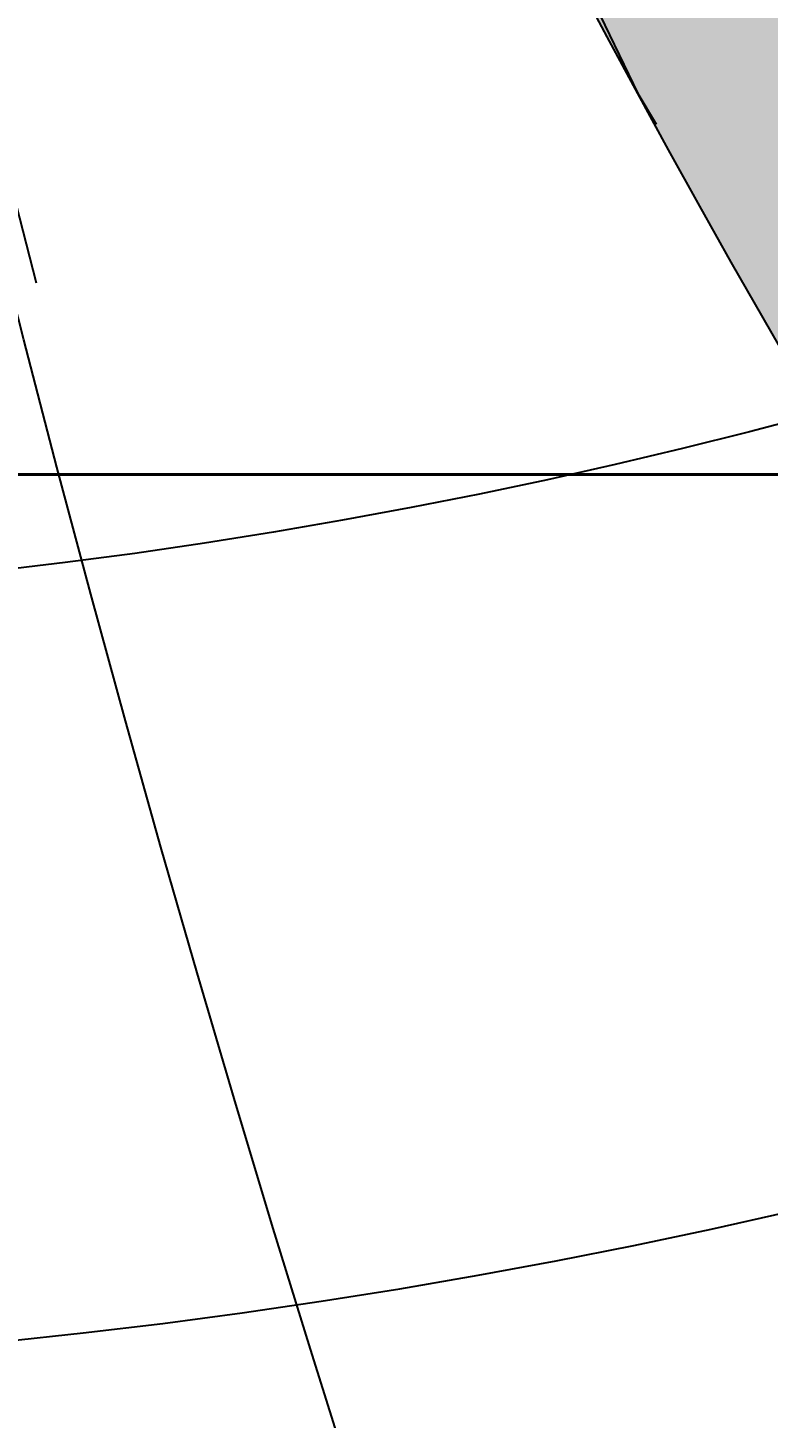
# Model space of a CAD drawing. Header units: inches. Extents: x -31 to 122, y -49 to 49.
# Drawn here: x 0.01584 to 0.03324, y -0.15031 to -0.11762 of the extents above; entities that cross this region are included whole.
import ezdxf
from ezdxf.enums import TextEntityAlignment as Align

# ---------------------------------------------------------------- set-up
doc = ezdxf.new("R2010")
doc.units = ezdxf.units.IN
doc.header["$MEASUREMENT"] = 0
doc.linetypes.add('HIDDEN2', pattern=[0.1875, 0.125, -0.0625])
doc.layers.add('M-BLKA', color=4, linetype='Continuous')
doc.styles.add('BRA-ATT', font='romans.shx', dxfattribs={"width": 0.75})

# ---------------------------------------------------------------- blocks, each defined once
blk = doc.blocks.new('hgnote')
blk.add_circle((0, 0), 0.13125)
at = {"layer": 'M-BLKA', "style": 'BRA-ATT', "width": 0.75}
blk.add_attdef('??', text='', height=0.09375, dxfattribs=at).set_placement((0, 0), align=Align.MIDDLE)
blk = doc.blocks.new('hdftag')
at = {"style": 'BRA-ATT', "width": 0.75}
for tag, p in [('DIFFUSERSIZE', (0, 0)), ('DESIGNATION', (0, -0.159375)), ('CFM', (0.161964, -0.159375))]:
    blk.add_attdef(tag, p, '', height=0.09375, dxfattribs=at)
blk = doc.blocks.new('hvfcent')
blk.add_arc((0, 0), 0.14928, 90, 0)
blk = doc.blocks.new('HVRF25')
blk.add_circle((0, 0), 22)
blk = doc.blocks.new('HVRF19')
blk.add_circle((0, 0), 16.5)
blk = doc.blocks.new('HVRF13')
blk.add_circle((0, 0), 12)
blk = doc.blocks.new('hvsmd')
blk.add_circle((0, 0), 0.174107)
at = {"layer": 'M-BLKA', "style": 'BRA-ATT', "width": 0.75, "flags": 8}
blk.add_attdef('???', text='', height=0.09375, dxfattribs=at).set_placement((0.003969, 0.001843), align=Align.MIDDLE)
blk = doc.blocks.new('HVRF37')
blk.add_circle((0, 0), 31)
blk = doc.blocks.new('HVRF31')
blk.add_circle((0, 0), 25)
blk = doc.blocks.new('hvtbsav2n')
h = blk.add_hatch()
h.set_pattern_fill('DOTS', color=8, scale=25, style=0)
h.paths.add_polyline_path([(21.62, 5), (14.595051, 5, -0.383554), (6.222667, 5), (0, 5), (0, -5), (6.222667, -5, -0.383554), (14.595051, -5), (21.62, -5)])
blk = doc.blocks.new('hvtbhv1')
h = blk.add_hatch()
h.set_pattern_fill('DOTS', color=8, scale=25, style=0)
h.set_pattern_definition([(0, (-1179.4241, -605.4397), (0.78125, 1.5625), [0, -1.5625])])
h.paths.add_polyline_path([(6.703627, 5), (0, 5), (0, -5), (6.703627, -5, -0.383554), (15.076011, -5), (21.62, -5), (21.62, 5), (15.076011, 5, -0.383554)])
blk = doc.blocks.new('hvtbeav2')
h = blk.add_hatch()
h.set_pattern_fill('DOTS', color=8, scale=25, style=0)
h.paths.add_polyline_path([(21.62, 5), (14.935257, 5, -0.383554), (6.562873, 5), (0, 5), (0, -5), (6.562873, -5, -0.383554), (14.935257, -5), (21.62, -5)])
blk = doc.blocks.new('J12')
blk.add_arc((-3.329428, 0), 6, 284.9570677, 75.0429323)
blk = doc.blocks.new('J10')
blk.add_arc((-2.774523, 0), 5, 284.957068, 75.042932)
blk = doc.blocks.new('hv_rup1')
at = {"linetype": 'Continuous'}
blk.add_lwpolyline([(1, 0, 1), (0.5, 0, -1), (0, 0)], format="xyb", dxfattribs=at)
blk.add_circle((0.5, 0), 0.5, dxfattribs=at)
blk = doc.blocks.new('hv_ruh1')
at = {"linetype": 'Continuous'}
blk.add_hatch(color=256, dxfattribs=at).paths.add_polyline_path([(1, 0, 1), (0, 0, 1), (0.5, 0, -1)])
blk.add_lwpolyline([(1, 0, 1), (0.5, 0, -1), (0, 0)], format="xyb", dxfattribs=at)
blk.add_circle((0.5, 0), 0.5, dxfattribs=at)
blk = doc.blocks.new('hv_rdp1')
at = {"linetype": 'HIDDEN2'}
blk.add_lwpolyline([(1, 0, 1), (0.5, 0, -1), (0, 0)], format="xyb", dxfattribs=at)
blk.add_arc((0.5, 0), 0.5, 180, 360, dxfattribs=at)
blk = doc.blocks.new('J8')
blk.add_arc((-2.219619, 0), 4, 284.957068, 75.042932)
blk = doc.blocks.new('J6')
blk.add_arc((-1.664714, 0), 3, 284.957068, 75.042932)
blk = doc.blocks.new('J18')
blk.add_arc((-4.994142, 0), 9, 284.9570677, 75.0429323)
blk = doc.blocks.new('J16')
blk.add_arc((-4.439237, 0), 8, 284.9570677, 75.0429323)
blk = doc.blocks.new('J14')
blk.add_arc((-3.884333, 0), 7, 284.9570677, 75.0429323)

msp = doc.modelspace()

# ---------------------------------------------------------------- block references
for name in ['HVRF37', 'HVRF31', 'HVRF25', 'HVRF19', 'HVRF13', 'J18', 'J16', 'J14', 'hvtbsav2n', 'hvtbeav2', 'J12', 'hvtbhv1', 'J10', 'J8', 'J6', 'hv_ruh1', 'hv_rup1', 'hv_rdp1', 'hvsmd', 'hvfcent', 'hgnote']:
    msp.add_blockref(name, (0, 0))
msp.add_blockref('hdftag', (0, 0)).add_auto_attribs({'DESIGNATION': 'A-'})

doc.saveas('drawing.dxf')
